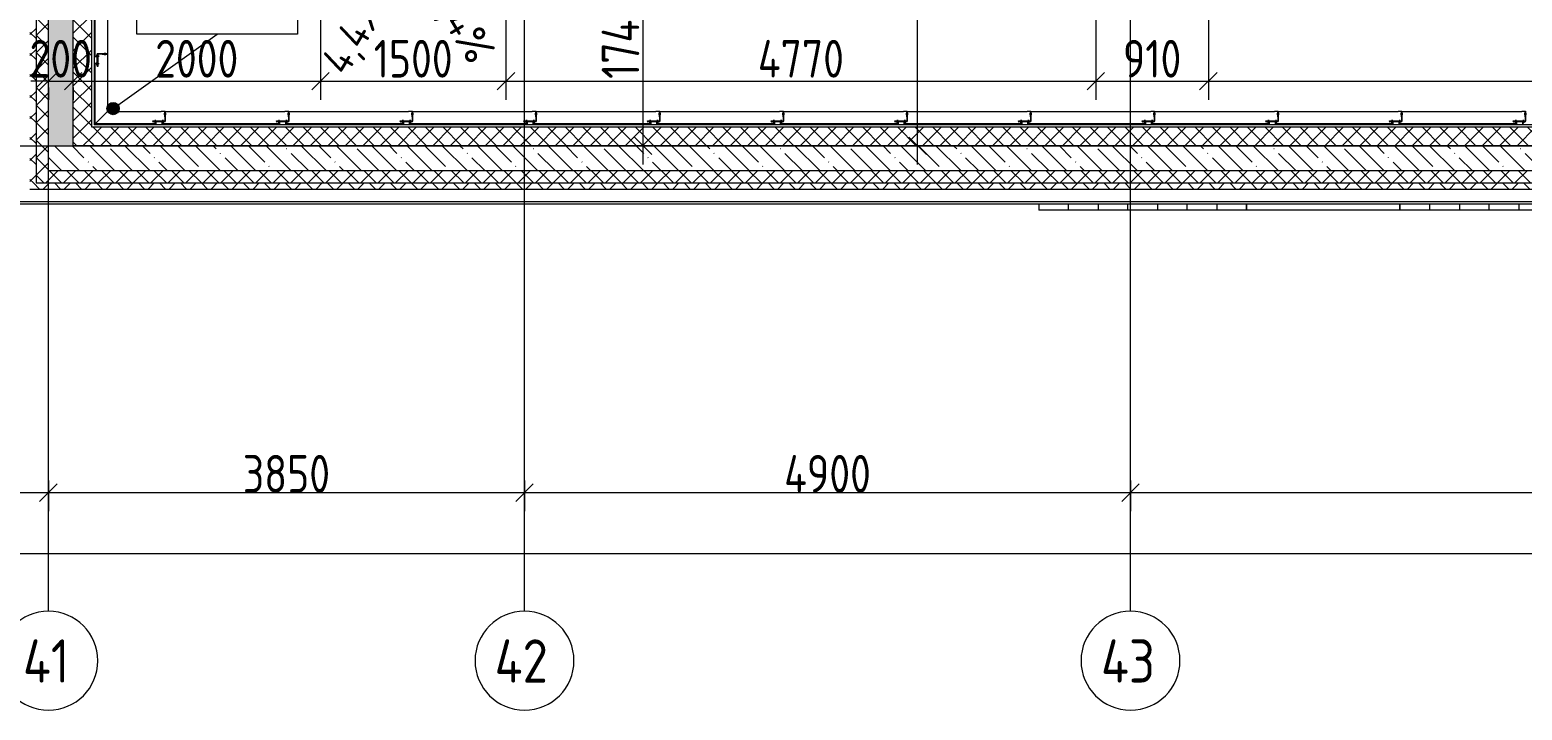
# Model space of a CAD drawing. Header units: millimetres. Extents: x -68946 to 690821, y -552984 to 293768.
# Drawn here: x 160017 to 172084, y -548519 to -543017 of the extents above; entities that cross this region are included whole.
import ezdxf

# ---------------------------------------------------------------- set-up
doc = ezdxf.new("R2010")
doc.units = ezdxf.units.MM
doc.linetypes.add('ADSK_Линия сетки', pattern=[2500, 2000, -250, 0, -250])
doc.layers.get('Defpoints').update_dxf_attribs({"color": 250})
for name, color, linetype, lineweight in [('Аннотация', 250, 'Continuous', 20), ('Ограждение', 7, 'Continuous', 5), ('Оси', 250, 'Continuous', 9), ('Отметки', 7, 'Continuous', 9), ('Размеры', 7, 'Continuous', 9), ('Стены', 7, 'Continuous', 9), ('Стены внутренние', 7, 'Continuous', 9), ('Стены наружные', 7, 'Continuous', 9), ('Стены отделка', 7, 'Continuous', 13), ('Стены перегородки', 7, 'Continuous', 13), ('Стены штриховка', 250, 'Continuous', 9)]:
    doc.layers.add(name, color=color, linetype=linetype, lineweight=lineweight)
doc.styles.add('GOST Common', font='', dxfattribs={"width": 0.9, "height": 350})
doc.styles.add('GOST Common_1', font='', dxfattribs={"width": 0.9, "height": 250})
doc.styles.add('GOST Common_2', font='', dxfattribs={"width": 0.8, "height": 350})
doc.styles.add('ISOCPEUR_1', font='isocpeur.ttf', dxfattribs={"width": 0.9, "height": 250})
doc.styles.add('А3', font='ГОСТ тип А.ttf')
doc.styles.get('GOST Common').set_extended_font_data('GOST Common')
doc.styles.get('GOST Common_1').set_extended_font_data('GOST Common')
doc.styles.get('GOST Common_2').set_extended_font_data('GOST Common')
doc.dimstyles.new('ADSK_Основной_2_5_мм_Округление_до_10_мм_1', dxfattribs={"dimscale": 304.8, "dimtxt": 0.824897, "dimasz": 0.463911, "dimexe": 0.492126, "dimexo": 0.001615, "dimgap": 6.56168e-05, "dimtad": 1, "dimdec": 0, "dimlfac": 304.8, "dimrnd": 10, "dimdsep": 46, "dimtxsty": 'GOST Common_1', "dimblk1": 'OBLIQUE', "dimblk2": 'OBLIQUE', "dimsah": 1, "dimcen": 0.09, "dimdle": 0.492126, "dimazin": 0, "dimtfac": 1, "dimtdec": 4, "dimtix": 1, "dimtmove": 0, "dimatfit": 3, "dimfxl": 1, "dimtvp": 1, "dimtolj": 1, "dimtzin": 0, "dimlwd": 9, "dimlwe": 9, "dimarcsym": 2})
doc.dimstyles.new('ADSK_Основной_2_мм_1', dxfattribs={"dimscale": 304.8, "dimtxt": 201.142999, "dimasz": 0.463911, "dimexe": 0.492126, "dimexo": 0.492126, "dimgap": 0.098425, "dimtad": 1, "dimdec": 0, "dimdsep": 46, "dimtxsty": 'GOST Common_2', "dimblk1": 'OBLIQUE', "dimblk2": 'OBLIQUE', "dimsah": 1, "dimcen": 0.09, "dimdle": 0.492126, "dimazin": 0, "dimtfac": 1, "dimtdec": 4, "dimtix": 1, "dimtmove": 0, "dimatfit": 3, "dimfxl": 1, "dimtvp": 1, "dimtolj": 1, "dimtzin": 0, "dimlwd": 9, "dimlwe": 9, "dimarcsym": 2})
pattern_1 = [(135, (23667.23, -543980.64), (-142.5612, -142.5612), []), (135, (23809.8, -543980.64), (-142.5612, -142.5612), [252.016, -50.403, 3.353, -47.05])]
pattern_2 = [(45, (23667.23, -543980.64), (-70.71068, 70.71068), []), (135, (23667.23, -543980.64), (-70.71068, -70.71068), [])]
pattern_3 = [(135, (23667.23, -543980.64), (-84.85281, -84.85281), []), (225, (23667.23, -543980.64), (84.85281, -84.85281), [])]

# ---------------------------------------------------------------- blocks, each defined once
blk = doc.blocks.new('Плитка 106 - Плитка 3-33824568-АР3_Кладочный план кровли _17_930 С2-3')
at = {"layer": 'Стены'}
for p, q in [((147429, -445), (147429, -495)), ((147669, -495), (147669, -445)), ((147909, -445), (147909, -495)), ((148149, -495), (148149, -445)), ((148389, -445), (148389, -495)), ((148629, -495), (148629, -445)), ((148869, -445), (148869, -495)), ((149109, -495), (149109, -445)), ((147669, -495), (147429, -495)), ((147909, -495), (147669, -495)), ((148149, -495), (147909, -495)), ((148389, -495), (148149, -495)), ((148629, -495), (148389, -495)), ((148869, -495), (148629, -495)), ((149109, -495), (148869, -495))]:
    blk.add_line(p, q, dxfattribs=at)
blk = doc.blocks.new('Плитка 107 - Плитка 3-33824873-АР3_Кладочный план кровли _17_930 С2-3')
at = {"layer": 'Стены'}
for p, q in [((146189, -445), (146189, -495)), ((147429, -495), (147429, -445)), ((147429, -495), (146189, -495))]:
    blk.add_line(p, q, dxfattribs=at)
blk = doc.blocks.new('Плитка 108 - Плитка 3-33824966-АР3_Кладочный план кровли _17_930 С2-3')
at = {"layer": 'Стены'}
for p, q in [((144509, -445), (144509, -495)), ((144749, -495), (144749, -445)), ((144989, -445), (144989, -495)), ((145229, -495), (145229, -445)), ((145469, -445), (145469, -495)), ((145709, -495), (145709, -445)), ((145949, -445), (145949, -495)), ((146189, -495), (146189, -445)), ((144749, -495), (144509, -495)), ((144989, -495), (144749, -495)), ((145229, -495), (144989, -495)), ((145469, -495), (145229, -495)), ((145709, -495), (145469, -495)), ((145949, -495), (145709, -495)), ((146189, -495), (145949, -495))]:
    blk.add_line(p, q, dxfattribs=at)
blk = doc.blocks.new('Ограждение - Н_800-V10-АР3_Кладочный план кровли _17_930 С2-3')
at = {"layer": 'Ограждение'}
for p, q in [((-78, 32), (-80, 32)), ((-80, 32), (-80, 2)), ((-80, 2), (-35, 2)), ((-80, 2), (-80, 0)), ((-78, 4), (-78, 32)), ((-35, 4), (-78, 4)), ((-64, 9), (-57, 9)), ((-64, 9), (-64, 4)), ((-57, 9), (-50, 9)), ((-57, 9), (-57, 4)), ((-50, 9), (-50, 4)), ((-35, 2), (-35, 4)), ((-2, 2), (-35, 2)), ((-2, 85), (-5, 85)), ((-2, 85), (-5, 85)), ((-5, 75), (-5, 85)), ((-5, 85), (-5, 75)), ((-5, 75), (-5, 85)), ((-5, 85), (-5, 75)), ((-5, 75), (-2, 75)), ((-5, 75), (-2, 75)), ((-2, 24), (-5, 24)), ((-2, 24), (-5, 24)), ((-5, 14), (-5, 24)), ((-5, 24), (-5, 14)), ((-5, 14), (-5, 24)), ((-5, 24), (-5, 14)), ((-5, 14), (-2, 14)), ((-5, 14), (-2, 14)), ((0, 100), (-2, 100)), ((-2, 100), (-2, 2)), ((0, 0), (0, 100)), ((15, 83), (0, 83)), ((0, 77), (15, 77)), ((15, 22), (0, 22)), ((0, 16), (15, 16)), ((15, 83), (5, 83)), ((5, 77), (15, 77)), ((15, 22), (5, 22)), ((5, 16), (15, 16)), ((15, 83), (15, 83)), ((15, 83), (15, 77)), ((15, 83), (15, 83)), ((15, 83), (15, 83)), ((15, 77), (15, 77)), ((15, 77), (15, 77)), ((15, 77), (15, 77)), ((15, 22), (15, 22)), ((15, 22), (15, 16)), ((15, 22), (15, 22)), ((15, 22), (15, 22)), ((15, 16), (15, 16)), ((15, 16), (15, 16)), ((15, 16), (15, 16)), ((-80, 0), (0, 0)), ((-64, 0), (-64, -5)), ((-57, -5), (-64, -5)), ((-57, 0), (-57, -5)), ((-50, -5), (-57, -5)), ((-50, 0), (-50, -5))]:
    blk.add_line(p, q, dxfattribs=at)
blk = doc.blocks.new('Ограждение - Ограждение-36044690-АР3_Кладочный план кровли _17_930 С2-3')
at = {"extrusion": (0, 0, -1), "zscale": -1, "rotation": 270.0000000000002}
for p in [(-137445, 225), (-138445, 225), (-139445, 225), (-140445, 225), (-141445, 225), (-142445, 225), (-143445, 225), (-144445, 225), (-145445, 225), (-146445, 225), (-147445, 225), (-148445, 225)]:
    blk.add_blockref('Ограждение - Н_800-V10-АР3_Кладочный план кровли _17_930 С2-3', p, dxfattribs=at)
blk = doc.blocks.new('TN_Удлинитель для кровельного ограждения - Удлинитель для кровельного ограждения ТехноНИКОЛЬ 200 мм-V12-АР3_Кладочный план кровли _17_930 С2-3')
at = {"layer": 'Ограждение'}
for p, q in [((137345, 225), (137345, 220)), ((137355, 220), (137345, 220)), ((137345, 220), (137346, 220)), ((137363, 220), (137355, 220)), ((137424, 220), (137368, 220)), ((137370, 220), (137370, 195)), ((137421, 195), (137421, 220)), ((137435, 220), (137429, 220)), ((137445, 220), (137435, 220)), ((137444, 220), (137445, 220)), ((137445, 220), (137445, 225))]:
    blk.add_line(p, q, dxfattribs=at)
blk = doc.blocks.new('TN_Удлинитель для кровельного ограждения - Удлинитель для кровельного ограждения ТехноНИКОЛЬ 200 мм-V14-АР3_Кладочный план кровли _17_930 С2-3')
at = {"layer": 'Ограждение'}
for p, q in [((136895, 745), (136870, 745)), ((136900, 770), (136895, 770)), ((136895, 760), (136895, 770)), ((136895, 770), (136895, 769)), ((136895, 754), (136895, 760)), ((136895, 693), (136895, 748)), ((136870, 694), (136895, 694)), ((136895, 680), (136895, 687)), ((136895, 670), (136895, 680)), ((136895, 671), (136895, 670)), ((136895, 670), (136900, 670))]:
    blk.add_line(p, q, dxfattribs=at)
blk = doc.blocks.new('Ограждение - Ограждение-40931021-АР3_Кладочный план кровли _17_930 С2-3')
at = {"rotation": 180}
for p in [(136900, 8770), (136900, 7770), (136900, 6770), (136900, 5770), (136900, 4770), (136900, 3770), (136900, 2770), (136900, 1770), (136900, 770)]:
    blk.add_blockref('Ограждение - Н_800-V10-АР3_Кладочный план кровли _17_930 С2-3', p, dxfattribs=at)
blk = doc.blocks.new('Ось сетки - Круг_Ø8 мм-39983606-АР3_Кладочный план кровли _17_930 С2-3')
at = {"layer": 'Оси'}
for start, end in [(360, 180), (180, 360)]:
    blk.add_arc((0, 0), 4, start, end, dxfattribs=at)
blk = doc.blocks.new('_Oblique')
at = {"color": 0, "linetype": 'ByBlock', "lineweight": -2}
blk.add_line((-0.5, -0.5), (0.5, 0.5), dxfattribs=at)
blk = doc.blocks.new('*D6137')
at = {"layer": 'Defpoints', "color": 0, "lineweight": 30, "transparency": 16777216}
for p in [(158167, -546660), (160167, -546660), (160167, -546760)]:
    blk.add_point(p, dxfattribs=at)
at = {"layer": 'Размеры', "color": 0, "lineweight": 9, "transparency": 16777216}
for p, q in [((158167, -546661), (158167, -546910)), ((160167, -546661), (160167, -546910)), ((158017, -546760), (160317, -546760))]:
    blk.add_line(p, q, dxfattribs=at)
at = {"layer": 'Размеры', "color": 0, "lineweight": 9, "transparency": 16777216, "xscale": 141.4, "yscale": 141.4, "zscale": 141.4, "rotation": 180}
blk.add_blockref('_Oblique', (158167, -546760), dxfattribs=at)
at = {"layer": 'Размеры', "color": 0, "lineweight": 9, "transparency": 16777216, "xscale": 141.4, "yscale": 141.4, "zscale": 141.4}
blk.add_blockref('_Oblique', (160167, -546760), dxfattribs=at)
at = {"layer": 'Размеры', "color": 0, "transparency": 16777216, "insert": (159167, -546608), "char_height": 304.8, "width": 756.84, "attachment_point": 5, "style": 'А3'}
blk.add_mtext('\\A1;2000', dxfattribs=at)
blk = doc.blocks.new('*D6138')
at = {"layer": 'Defpoints', "color": 0, "lineweight": 30, "transparency": 16777216}
for p in [(160167, -546660), (164017, -546660), (164017, -546760)]:
    blk.add_point(p, dxfattribs=at)
at = {"layer": 'Размеры', "color": 0, "lineweight": 9, "transparency": 16777216}
for p, q in [((160167, -546661), (160167, -546910)), ((164017, -546661), (164017, -546910)), ((160017, -546760), (164167, -546760))]:
    blk.add_line(p, q, dxfattribs=at)
at = {"layer": 'Размеры', "color": 0, "lineweight": 9, "transparency": 16777216, "xscale": 141.4, "yscale": 141.4, "zscale": 141.4, "rotation": 180}
blk.add_blockref('_Oblique', (160167, -546760), dxfattribs=at)
at = {"layer": 'Размеры', "color": 0, "lineweight": 9, "transparency": 16777216, "xscale": 141.4, "yscale": 141.4, "zscale": 141.4}
blk.add_blockref('_Oblique', (164017, -546760), dxfattribs=at)
at = {"layer": 'Размеры', "color": 0, "transparency": 16777216, "insert": (162092, -546608), "char_height": 304.8, "width": 756.84, "attachment_point": 5, "style": 'А3'}
blk.add_mtext('\\A1;3850', dxfattribs=at)
blk = doc.blocks.new('*D6139')
at = {"layer": 'Defpoints', "color": 0, "lineweight": 30, "transparency": 16777216}
for p in [(164017, -546660), (168917, -546660), (168917, -546760)]:
    blk.add_point(p, dxfattribs=at)
at = {"layer": 'Размеры', "color": 0, "lineweight": 9, "transparency": 16777216}
for p, q in [((164017, -546661), (164017, -546910)), ((168917, -546661), (168917, -546910)), ((163867, -546760), (169067, -546760))]:
    blk.add_line(p, q, dxfattribs=at)
at = {"layer": 'Размеры', "color": 0, "lineweight": 9, "transparency": 16777216, "xscale": 141.4, "yscale": 141.4, "zscale": 141.4, "rotation": 180}
blk.add_blockref('_Oblique', (164017, -546760), dxfattribs=at)
at = {"layer": 'Размеры', "color": 0, "lineweight": 9, "transparency": 16777216, "xscale": 141.4, "yscale": 141.4, "zscale": 141.4}
blk.add_blockref('_Oblique', (168917, -546760), dxfattribs=at)
at = {"layer": 'Размеры', "color": 0, "transparency": 16777216, "insert": (166467, -546608), "char_height": 304.8, "width": 782.41, "attachment_point": 5, "style": 'А3'}
blk.add_mtext('\\A1;4900', dxfattribs=at)
blk = doc.blocks.new('*D6140')
at = {"layer": 'Defpoints', "color": 0, "lineweight": 30, "transparency": 16777216}
for p in [(168917, -546660), (176417, -546660), (176417, -546760)]:
    blk.add_point(p, dxfattribs=at)
at = {"layer": 'Размеры', "color": 0, "lineweight": 9, "transparency": 16777216}
for p, q in [((168917, -546661), (168917, -546910)), ((176417, -546661), (176417, -546910)), ((168767, -546760), (176567, -546760))]:
    blk.add_line(p, q, dxfattribs=at)
at = {"layer": 'Размеры', "color": 0, "lineweight": 9, "transparency": 16777216, "xscale": 141.4, "yscale": 141.4, "zscale": 141.4, "rotation": 180}
blk.add_blockref('_Oblique', (168917, -546760), dxfattribs=at)
at = {"layer": 'Размеры', "color": 0, "lineweight": 9, "transparency": 16777216, "xscale": 141.4, "yscale": 141.4, "zscale": 141.4}
blk.add_blockref('_Oblique', (176417, -546760), dxfattribs=at)
at = {"layer": 'Размеры', "color": 0, "transparency": 16777216, "insert": (172667, -546608), "char_height": 304.8, "width": 756.84, "attachment_point": 5, "style": 'А3'}
blk.add_mtext('\\A1;7500', dxfattribs=at)
blk = doc.blocks.new('*D6141')
at = {"layer": 'Defpoints', "color": 0, "lineweight": 30, "transparency": 16777216}
for p in [(92817, -547152), (176417, -547152), (176417, -547252)]:
    blk.add_point(p, dxfattribs=at)
at = {"layer": 'Размеры', "color": 0, "lineweight": 9, "transparency": 16777216}
for p, q in [((92817, -547152), (92817, -547402)), ((176417, -547152), (176417, -547402)), ((92667, -547252), (176567, -547252))]:
    blk.add_line(p, q, dxfattribs=at)
at = {"layer": 'Размеры', "color": 0, "lineweight": 9, "transparency": 16777216, "xscale": 141.4, "yscale": 141.4, "zscale": 141.4, "rotation": 180}
blk.add_blockref('_Oblique', (92817, -547252), dxfattribs=at)
at = {"layer": 'Размеры', "color": 0, "lineweight": 9, "transparency": 16777216, "xscale": 141.4, "yscale": 141.4, "zscale": 141.4}
blk.add_blockref('_Oblique', (176417, -547252), dxfattribs=at)
at = {"layer": 'Размеры', "color": 0, "transparency": 16777216, "insert": (134617, -547099), "char_height": 304.8, "width": 946.05, "attachment_point": 5, "style": 'А3'}
blk.add_mtext('\\A1;83600', dxfattribs=at)
blk = doc.blocks.new('Высотные отметки - Рамка-32693647-АР3_Кладочный план кровли _17_930 С2-3')
at = {"layer": 'Аннотация'}
for p, q in [((-6.5, 0), (-6.5, 5)), ((-6.5, 5), (6.5, 5)), ((6.5, 5), (6.5, 0)), ((6.5, 0), (-6.5, 0))]:
    blk.add_line(p, q, dxfattribs=at)
blk = doc.blocks.new('*D6284')
at = {"layer": 'Defpoints', "color": 0, "lineweight": 30, "transparency": 16777216}
for p in [(160167, -543333), (160367, -543333), (160367, -543433)]:
    blk.add_point(p, dxfattribs=at)
at = {"layer": 'Размеры', "color": 0, "lineweight": 9, "transparency": 16777216}
for p, q in [((160167, -543433), (160026, -543433)), ((160167, -543433), (160367, -543433)), ((160167, -543483), (160167, -543583)), ((160367, -543433), (160509, -543433)), ((160367, -543483), (160367, -543583))]:
    blk.add_line(p, q, dxfattribs=at)
at = {"layer": 'Размеры', "color": 0, "lineweight": 9, "transparency": 16777216, "xscale": 141.4, "yscale": 141.4, "zscale": 141.4}
blk.add_blockref('_Oblique', (160167, -543433), dxfattribs=at)
at = {"layer": 'Размеры', "color": 0, "lineweight": 9, "transparency": 16777216, "xscale": 141.4, "yscale": 141.4, "zscale": 141.4, "rotation": 180}
blk.add_blockref('_Oblique', (160367, -543433), dxfattribs=at)
at = {"layer": 'Размеры', "color": 0, "transparency": 16777216, "insert": (160267, -543251), "char_height": 304.8, "width": 454.11, "attachment_point": 5, "style": 'А3'}
blk.add_mtext('\\A1;200', dxfattribs=at)
blk = doc.blocks.new('*D6285')
at = {"layer": 'Defpoints', "color": 0, "lineweight": 30, "transparency": 16777216}
for p in [(162367, -542172), (160367, -543333), (162367, -543433)]:
    blk.add_point(p, dxfattribs=at)
at = {"layer": 'Размеры', "color": 0, "lineweight": 9, "transparency": 16777216}
for p, q in [((162367, -542322), (162367, -543583)), ((160217, -543433), (162517, -543433)), ((160367, -543483), (160367, -543583))]:
    blk.add_line(p, q, dxfattribs=at)
at = {"layer": 'Размеры', "color": 0, "lineweight": 9, "transparency": 16777216, "xscale": 141.4, "yscale": 141.4, "zscale": 141.4, "rotation": 180}
blk.add_blockref('_Oblique', (160367, -543433), dxfattribs=at)
at = {"layer": 'Размеры', "color": 0, "lineweight": 9, "transparency": 16777216, "xscale": 141.4, "yscale": 141.4, "zscale": 141.4}
blk.add_blockref('_Oblique', (162367, -543433), dxfattribs=at)
at = {"layer": 'Размеры', "color": 0, "transparency": 16777216, "insert": (161367, -543251), "char_height": 304.8, "width": 605.47, "attachment_point": 5, "style": 'А3'}
blk.add_mtext('\\A1;2000', dxfattribs=at)
blk = doc.blocks.new('*D6286')
at = {"layer": 'Defpoints', "color": 0, "lineweight": 30, "transparency": 16777216}
for p in [(162367, -542172), (163867, -542172), (163867, -543433)]:
    blk.add_point(p, dxfattribs=at)
at = {"layer": 'Размеры', "color": 0, "lineweight": 9, "transparency": 16777216}
for p, q in [((162367, -542322), (162367, -543583)), ((163867, -542322), (163867, -543583)), ((162217, -543433), (164017, -543433))]:
    blk.add_line(p, q, dxfattribs=at)
at = {"layer": 'Размеры', "color": 0, "lineweight": 9, "transparency": 16777216, "xscale": 141.4, "yscale": 141.4, "zscale": 141.4, "rotation": 180}
blk.add_blockref('_Oblique', (162367, -543433), dxfattribs=at)
at = {"layer": 'Размеры', "color": 0, "lineweight": 9, "transparency": 16777216, "xscale": 141.4, "yscale": 141.4, "zscale": 141.4}
blk.add_blockref('_Oblique', (163867, -543433), dxfattribs=at)
at = {"layer": 'Размеры', "color": 0, "transparency": 16777216, "insert": (163117, -543251), "char_height": 304.8, "width": 560.47, "attachment_point": 5, "style": 'А3'}
blk.add_mtext('\\A1;1500', dxfattribs=at)
blk = doc.blocks.new('*D6287')
at = {"layer": 'Defpoints', "color": 0, "lineweight": 30, "transparency": 16777216}
for p in [(168637, -539840), (163867, -542172), (168637, -543433)]:
    blk.add_point(p, dxfattribs=at)
at = {"layer": 'Размеры', "color": 0, "lineweight": 9, "transparency": 16777216}
for p, q in [((168637, -539990), (168637, -543583)), ((163867, -542322), (163867, -543583)), ((163717, -543433), (168787, -543433))]:
    blk.add_line(p, q, dxfattribs=at)
at = {"layer": 'Размеры', "color": 0, "lineweight": 9, "transparency": 16777216, "xscale": 141.4, "yscale": 141.4, "zscale": 141.4, "rotation": 180}
blk.add_blockref('_Oblique', (163867, -543433), dxfattribs=at)
at = {"layer": 'Размеры', "color": 0, "lineweight": 9, "transparency": 16777216, "xscale": 141.4, "yscale": 141.4, "zscale": 141.4}
blk.add_blockref('_Oblique', (168637, -543433), dxfattribs=at)
at = {"layer": 'Размеры', "color": 0, "transparency": 16777216, "insert": (166252, -543251), "char_height": 304.8, "width": 605.47, "attachment_point": 5, "style": 'А3'}
blk.add_mtext('\\A1;4770', dxfattribs=at)
blk = doc.blocks.new('*D6288')
at = {"layer": 'Defpoints', "color": 0, "lineweight": 30, "transparency": 16777216}
for p in [(168637, -539840), (169547, -539840), (169547, -543433)]:
    blk.add_point(p, dxfattribs=at)
at = {"layer": 'Размеры', "color": 0, "lineweight": 9, "transparency": 16777216}
for p, q in [((168637, -539990), (168637, -543583)), ((169547, -539990), (169547, -543583)), ((168487, -543433), (169697, -543433))]:
    blk.add_line(p, q, dxfattribs=at)
at = {"layer": 'Размеры', "color": 0, "lineweight": 9, "transparency": 16777216, "xscale": 141.4, "yscale": 141.4, "zscale": 141.4, "rotation": 180}
blk.add_blockref('_Oblique', (168637, -543433), dxfattribs=at)
at = {"layer": 'Размеры', "color": 0, "lineweight": 9, "transparency": 16777216, "xscale": 141.4, "yscale": 141.4, "zscale": 141.4}
blk.add_blockref('_Oblique', (169547, -543433), dxfattribs=at)
at = {"layer": 'Размеры', "color": 0, "transparency": 16777216, "insert": (169092, -543251), "char_height": 304.8, "width": 454.11, "attachment_point": 5, "style": 'А3'}
blk.add_mtext('\\A1;910', dxfattribs=at)
blk = doc.blocks.new('*D6289')
at = {"layer": 'Defpoints', "color": 0, "lineweight": 30, "transparency": 16777216}
for p in [(169547, -539840), (176417, -543333), (176417, -543433)]:
    blk.add_point(p, dxfattribs=at)
at = {"layer": 'Размеры', "color": 0, "lineweight": 9, "transparency": 16777216}
for p, q in [((169547, -539990), (169547, -543583)), ((169397, -543433), (176567, -543433)), ((176417, -543483), (176417, -543583))]:
    blk.add_line(p, q, dxfattribs=at)
at = {"layer": 'Размеры', "color": 0, "lineweight": 9, "transparency": 16777216, "xscale": 141.4, "yscale": 141.4, "zscale": 141.4, "rotation": 180}
blk.add_blockref('_Oblique', (169547, -543433), dxfattribs=at)
at = {"layer": 'Размеры', "color": 0, "lineweight": 9, "transparency": 16777216, "xscale": 141.4, "yscale": 141.4, "zscale": 141.4}
blk.add_blockref('_Oblique', (176417, -543433), dxfattribs=at)
at = {"layer": 'Размеры', "color": 0, "transparency": 16777216, "insert": (172982, -543251), "char_height": 304.8, "width": 560.47, "attachment_point": 5, "style": 'А3'}
blk.add_mtext('\\A1;6870', dxfattribs=at)
blk = doc.blocks.new('*D6296')
at = {"layer": 'Defpoints', "color": 0, "lineweight": 30, "transparency": 16777216}
for p in [(163831, -542208), (164976, -542208), (164876, -543956)]:
    blk.add_point(p, dxfattribs=at)
at = {"layer": 'Размеры', "color": 0, "lineweight": 9, "transparency": 16777216}
for p, q in [((164976, -544106), (164976, -542058)), ((163981, -542208), (165126, -542208)), ((165026, -543956), (165126, -543956))]:
    blk.add_line(p, q, dxfattribs=at)
at = {"layer": 'Размеры', "color": 0, "lineweight": 9, "transparency": 16777216, "xscale": 141.4, "yscale": 141.4, "zscale": 141.4}
for p, rotation in [((164976, -542208), 90), ((164976, -543956), 270)]:
    blk.add_blockref('_Oblique', p, dxfattribs=dict(at, rotation=rotation))
at = {"layer": 'Размеры', "color": 0, "transparency": 16777216, "insert": (164793, -543082), "char_height": 304.8, "width": 580.93, "attachment_point": 5, "rotation": 90, "style": 'А3'}
blk.add_mtext('\\A1;1748', dxfattribs=at)
blk = doc.blocks.new('*D6322')
at = {"layer": 'Defpoints', "color": 0, "lineweight": 30, "transparency": 16777216}
for p in [(167196, -539840), (168637, -539840), (167096, -543956)]:
    blk.add_point(p, dxfattribs=at)
at = {"layer": 'Размеры', "color": 0, "lineweight": 9, "transparency": 16777216}
for p, q in [((167196, -544106), (167196, -539690)), ((168487, -539840), (167046, -539840)), ((167246, -543956), (167346, -543956))]:
    blk.add_line(p, q, dxfattribs=at)
at = {"layer": 'Размеры', "color": 0, "lineweight": 9, "transparency": 16777216, "xscale": 141.4, "yscale": 141.4, "zscale": 141.4}
for p, rotation in [((167196, -539840), 90), ((167196, -543956), 270)]:
    blk.add_blockref('_Oblique', p, dxfattribs=dict(at, rotation=rotation))
at = {"layer": 'Размеры', "color": 0, "transparency": 16777216, "insert": (167014, -541898), "char_height": 304.8, "width": 580.93, "attachment_point": 5, "rotation": 90, "style": 'А3'}
blk.add_mtext('\\A1;4115', dxfattribs=at)

msp = doc.modelspace()

# ---------------------------------------------------------------- hatches: boundary and pattern name
at = {"layer": 'Отметки'}
h = msp.add_hatch(color=256, dxfattribs=at)
edge = h.paths.add_edge_path()
edge.add_arc((160690.5225, -543654.0051), 50, 0, 360)
at = {"layer": 'Стены внутренние', "lineweight": 5}
h = msp.add_hatch(dxfattribs=at)
h.set_pattern_fill('FP_13', color=256, style=0, pattern_type=2)
h.set_pattern_definition(pattern_1)
h.paths.add_polyline_path([(160367.2308, -543955.6404), (160367.2308, -520429.6404), (160167.2308, -520429.6404), (160167.2308, -543955.6404)])
h.paths.add_polyline_path([(160171.2901, -520366.6404), (160223.2901, -520366.6404), (160223.2901, -519804.6404), (160171.2901, -519804.6404), (160171.2901, -520110.9666)])
h.paths.add_polyline_path([(160241.2901, -520366.6404), (160293.2901, -520366.6404), (160293.2901, -519804.6404), (160241.2901, -519804.6404), (160241.2901, -520110.9666)])
h.paths.add_polyline_path([(160311.2901, -520366.6404), (160363.2901, -520366.6404), (160363.2901, -519804.6404), (160311.2901, -519804.6404), (160311.2901, -520249.0755)])
h.paths.add_polyline_path([(160260.3331, -519741.6404), (160367.2308, -519741.6404), (160367.2308, -485005.6404), (160167.2308, -485005.6404), (160167.2308, -519741.6404), (160256.8609, -519741.6404)])
h = msp.add_hatch(dxfattribs=at)
h.set_pattern_fill('FP_13', color=256, style=0, pattern_type=2)
h.set_pattern_definition(pattern_1)
h.paths.add_polyline_path([(160167.2308, -544155.6404), (176617.2298, -544155.6404), (176617.2298, -543955.6404), (160167.2308, -543955.6404), (160167.2308, -544141.9199)])
at = {"layer": 'Стены наружные', "lineweight": 5}
h = msp.add_hatch(dxfattribs=at)
h.set_pattern_fill('FP_34', color=256, style=0, pattern_type=2)
h.set_pattern_definition(pattern_3)
h.paths.add_polyline_path([(160067.2079, -544255.6404), (160067.2079, -520429.6404), (160017.2079, -520429.6404), (160017.2079, -544255.6404)])
h.paths.add_polyline_path([(160067.2079, -520366.6404), (160067.2079, -519804.6404), (160031.2901, -519804.6404), (160031.2901, -520366.6404)])
h.paths.add_polyline_path([(160067.2079, -519741.6404), (160067.2079, -484855.6404), (160017.2079, -484855.6404), (160017.7308, -489976.6404), (160031.2308, -489976.6404), (160030.9242, -490644.6404), (160017.2079, -490644.6404), (160017.2079, -519741.6404), (160025.0858, -519741.6404)])
h = msp.add_hatch(dxfattribs=at)
h.set_pattern_fill('FP_33', color=256, style=0, pattern_type=2)
h.set_pattern_definition(pattern_2)
h.paths.add_polyline_path([(160067.2079, -544155.6404), (160167.2079, -544155.6404), (160167.2079, -520429.6404), (160067.2079, -520429.6404), (160067.2079, -544141.9199)])
h.paths.add_polyline_path([(160067.2079, -520366.6404), (160083.2901, -520366.6404), (160083.1153, -519804.6404), (160067.2079, -519804.6404), (160067.2079, -519834.7487)])
h.paths.add_polyline_path([(160101.2901, -520366.6404), (160153.2901, -520366.6404), (160153.2901, -519804.6404), (160101.2901, -519804.6404), (160101.2901, -520110.9666)])
h.paths.add_polyline_path([(160067.2079, -519741.6404), (160167.2079, -519741.6404), (160167.2079, -484905.6404), (160067.2079, -484905.6404), (160067.2079, -519282.313)])
h.paths.add_polyline_path([(160083.5375, -490644.6404), (160083.2308, -490644.6404), (160083.5375, -489976.6404), (160101.2308, -489976.6404), (160100.9242, -490644.6404), (160084.4366, -490644.6404)])
h = msp.add_hatch(dxfattribs=at)
h.set_pattern_fill('FP_33', color=256, style=0, pattern_type=2)
h.set_pattern_definition(pattern_2)
h.paths.add_polyline_path([(160367.2308, -543955.6404), (160517.2308, -543955.6404), (160517.2308, -535010.641), (160393.2308, -535010.641), (160393.2308, -535188.641), (160367.2308, -535188.641), (160367.2308, -543589.4842)])
h = msp.add_hatch(dxfattribs=at)
h.set_pattern_fill('FP_33', color=256, style=0, pattern_type=2)
h.set_pattern_definition(pattern_2)
h.paths.add_polyline_path([(176387.1539, -543955.6404), (176417.2298, -543955.6404), (176417.2298, -543805.6404), (160517.2308, -543805.6404), (160517.2308, -543955.6404), (176032.7182, -543955.6404)])
h = msp.add_hatch(dxfattribs=at)
h.set_pattern_fill('FP_33', color=256, style=0, pattern_type=2)
h.set_pattern_definition(pattern_2)
h.paths.add_polyline_path([(162209.729, -544255.6404), (164017.2073, -544255.6404), (164017.2073, -544155.6404), (160067.2079, -544155.6404), (160067.2079, -544255.6404)])
h = msp.add_hatch(dxfattribs=at)
h.set_pattern_fill('FP_33', color=256, style=0, pattern_type=2)
h.set_pattern_definition(pattern_2)
h.paths.add_polyline_path([(168589.5702, -544255.6404), (168827.2298, -544255.6404), (168827.2298, -544155.6404), (164017.2073, -544155.6404), (164017.2073, -544255.6404), (167880.699, -544255.6404)])
h = msp.add_hatch(dxfattribs=at)
h.set_pattern_fill('FP_33', color=256, style=0, pattern_type=2)
h.set_pattern_definition(pattern_2)
h.paths.add_polyline_path([(176717.2298, -544255.6404), (176717.2298, -544155.6404), (168827.2298, -544155.6404), (168827.2298, -544255.6404), (176387.1539, -544255.6404)])
h = msp.add_hatch(dxfattribs=at)
h.set_pattern_fill('FP_34', color=256, style=0, pattern_type=2)
h.set_pattern_definition(pattern_3)
h.paths.add_polyline_path([(162209.729, -544305.6404), (164017.2073, -544305.6404), (164017.2073, -544255.6404), (160017.2079, -544255.6404), (160017.2079, -544305.6404)])
h = msp.add_hatch(dxfattribs=at)
h.set_pattern_fill('FP_34', color=256, style=0, pattern_type=2)
h.set_pattern_definition(pattern_3)
h.paths.add_polyline_path([(168827.2298, -544305.6404), (168827.2298, -544255.6404), (164017.2073, -544255.6404), (164017.2073, -544305.6404), (168589.5702, -544305.6404)])
h = msp.add_hatch(dxfattribs=at)
h.set_pattern_fill('FP_34', color=256, style=0, pattern_type=2)
h.set_pattern_definition(pattern_3)
h.paths.add_polyline_path([(170007.3127, -544305.6404), (176767.2298, -544305.6404), (176767.2298, -544255.6404), (168827.2298, -544255.6404), (168827.2298, -544305.6404), (169652.8771, -544305.6404)])

# ---------------------------------------------------------------- linework, layer by layer
at = {"layer": 'Ограждение'}
for p, q in [((160645.2308, -542242.7084), (160645.2308, -543210.7597)), ((160545.2308, -543235.2862), (160545.2308, -542286.2084)), ((160645.2308, -543242.7084), (160645.2308, -543677.6404)), ((160545.2308, -543777.6404), (160545.2308, -543286.2084)), ((160645.2308, -543677.6404), (160545.2308, -543777.6404)), ((160645.2308, -543677.6404), (161080.2298, -543677.6404)), ((161112.1785, -543677.6404), (162080.2298, -543677.6404)), ((162112.1785, -543677.6404), (163080.2298, -543677.6404)), ((163112.1785, -543677.6404), (164080.2298, -543677.6404)), ((164112.1785, -543677.6404), (165080.2298, -543677.6404)), ((165112.1785, -543677.6404), (166080.2298, -543677.6404)), ((166112.1785, -543677.6404), (167080.2298, -543677.6404)), ((167112.1785, -543677.6404), (168080.2298, -543677.6404)), ((168112.1785, -543677.6404), (169080.2298, -543677.6404)), ((169112.1785, -543677.6404), (170080.2298, -543677.6404)), ((170112.1785, -543677.6404), (171080.2298, -543677.6404)), ((171112.1785, -543677.6404), (172080.2298, -543677.6404)), ((161036.8076, -543777.6404), (160545.2308, -543777.6404)), ((162036.8076, -543777.6404), (161087.7298, -543777.6404)), ((163036.8076, -543777.6404), (162087.7298, -543777.6404)), ((164036.8076, -543777.6404), (163087.7298, -543777.6404)), ((165036.8076, -543777.6404), (164087.7298, -543777.6404)), ((166036.8076, -543777.6404), (165087.7298, -543777.6404)), ((167036.8076, -543777.6404), (166087.7298, -543777.6404)), ((168036.8076, -543777.6404), (167087.7298, -543777.6404)), ((169036.8076, -543777.6404), (168087.7298, -543777.6404)), ((170036.8076, -543777.6404), (169087.7298, -543777.6404)), ((171036.8076, -543777.6404), (170087.7298, -543777.6404)), ((172036.8076, -543777.6404), (171087.7298, -543777.6404))]:
    msp.add_line(p, q, dxfattribs=at)
at = {"layer": 'Оси', "linetype": 'ADSK_Линия сетки', "ltscale": 100}
for p, q in [((160167.2308, -547719.4803), (160167.2308, -482778.6358)), ((164017.2308, -547719.4803), (164017.2308, -482778.6358)), ((168917.2308, -547719.4803), (168917.2308, -482778.6358)), ((88763.207, -543955.6404), (180488.1093, -543955.6404))]:
    msp.add_line(p, q, dxfattribs=at)
at = {"layer": 'Отметки'}
msp.add_line((160690.5225, -543654.0051), (161531.065, -543052.3805), dxfattribs=at)
msp.add_circle((160690.5225, -543654.0051), 50, dxfattribs=at)
at = {"layer": 'Стены отделка', "lineweight": 5}
for p, q in [((160167.2079, -544155.6404), (160167.2079, -520429.6404)), ((160167.2308, -544155.6404), (160167.2079, -544155.6404)), ((159897.2079, -544425.6404), (176887.2298, -544425.6404))]:
    msp.add_line(p, q, dxfattribs=at)
at = {"layer": 'Стены перегородки'}
for p, q in [((160067.2079, -520429.6404), (160067.2079, -544255.6404)), ((160167.2308, -544155.6404), (160167.2308, -520429.6404)), ((160367.2308, -543955.6404), (160367.2308, -520429.6404)), ((160537.2308, -535160.641), (160537.2308, -543785.6404)), ((176247.2298, -543785.6404), (160537.2308, -543785.6404)), ((176417.2298, -543955.6404), (160367.2308, -543955.6404)), ((160367.2308, -543955.6404), (176417.2298, -543955.6404)), ((160167.2308, -544155.6404), (176617.2298, -544155.6404)), ((160017.2079, -544305.6404), (176767.2298, -544305.6404)), ((160067.2079, -544255.6404), (176717.2298, -544255.6404))]:
    msp.add_line(p, q, dxfattribs=at)
at = {"layer": 'Стены штриховка'}
for p, q in [((160517.2308, -543805.6404), (160517.2308, -535160.641)), ((176267.2298, -543805.6404), (160517.2308, -543805.6404)), ((159917.2079, -544405.6404), (176867.2298, -544405.6404))]:
    msp.add_line(p, q, dxfattribs=at)

# ---------------------------------------------------------------- block references
at = {"layer": 'Ограждение'}
for name, p in [('Ограждение - Ограждение-40931021-АР3_Кладочный план кровли _17_930 С2-3', (23667.2298, -543980.641)), ('TN_Удлинитель для кровельного ограждения - Удлинитель для кровельного ограждения ТехноНИКОЛЬ 200 мм-V14-АР3_Кладочный план кровли _17_930 С2-3', (23667.2298, -543980.641)), ('Ограждение - Ограждение-36044690-АР3_Кладочный план кровли _17_930 С2-3', (23667.2298, -543980.641)), ('TN_Удлинитель для кровельного ограждения - Удлинитель для кровельного ограждения ТехноНИКОЛЬ 200 мм-V12-АР3_Кладочный план кровли _17_930 С2-3', (23667.2298, -543980.641)), ('TN_Удлинитель для кровельного ограждения - Удлинитель для кровельного ограждения ТехноНИКОЛЬ 200 мм-V12-АР3_Кладочный план кровли _17_930 С2-3', (24667.2298, -543980.641)), ('TN_Удлинитель для кровельного ограждения - Удлинитель для кровельного ограждения ТехноНИКОЛЬ 200 мм-V12-АР3_Кладочный план кровли _17_930 С2-3', (25667.2298, -543980.641)), ('TN_Удлинитель для кровельного ограждения - Удлинитель для кровельного ограждения ТехноНИКОЛЬ 200 мм-V12-АР3_Кладочный план кровли _17_930 С2-3', (26667.2298, -543980.641)), ('TN_Удлинитель для кровельного ограждения - Удлинитель для кровельного ограждения ТехноНИКОЛЬ 200 мм-V12-АР3_Кладочный план кровли _17_930 С2-3', (27667.2298, -543980.641)), ('TN_Удлинитель для кровельного ограждения - Удлинитель для кровельного ограждения ТехноНИКОЛЬ 200 мм-V12-АР3_Кладочный план кровли _17_930 С2-3', (28667.2298, -543980.641)), ('TN_Удлинитель для кровельного ограждения - Удлинитель для кровельного ограждения ТехноНИКОЛЬ 200 мм-V12-АР3_Кладочный план кровли _17_930 С2-3', (29667.2298, -543980.641)), ('TN_Удлинитель для кровельного ограждения - Удлинитель для кровельного ограждения ТехноНИКОЛЬ 200 мм-V12-АР3_Кладочный план кровли _17_930 С2-3', (30667.2298, -543980.641)), ('TN_Удлинитель для кровельного ограждения - Удлинитель для кровельного ограждения ТехноНИКОЛЬ 200 мм-V12-АР3_Кладочный план кровли _17_930 С2-3', (31667.2298, -543980.641)), ('TN_Удлинитель для кровельного ограждения - Удлинитель для кровельного ограждения ТехноНИКОЛЬ 200 мм-V12-АР3_Кладочный план кровли _17_930 С2-3', (32667.2298, -543980.641)), ('TN_Удлинитель для кровельного ограждения - Удлинитель для кровельного ограждения ТехноНИКОЛЬ 200 мм-V12-АР3_Кладочный план кровли _17_930 С2-3', (33667.2298, -543980.641)), ('TN_Удлинитель для кровельного ограждения - Удлинитель для кровельного ограждения ТехноНИКОЛЬ 200 мм-V12-АР3_Кладочный план кровли _17_930 С2-3', (34667.2298, -543980.641))]:
    msp.add_blockref(name, p, dxfattribs=at)
at = {"layer": 'Оси', "xscale": 99.99999999999993, "yscale": 99.99999999999993, "zscale": 99.99999999999993}
for p in [(160167.2308, -548119.4803), (164017.2308, -548119.4803), (168917.2308, -548119.4803)]:
    msp.add_blockref('Ось сетки - Круг_Ø8 мм-39983606-АР3_Кладочный план кровли _17_930 С2-3', p, dxfattribs=at)
at = {"layer": 'Отметки', "xscale": 99.99999999999993, "yscale": 99.99999999999993, "zscale": 99.99999999999993}
msp.add_blockref('Высотные отметки - Рамка-32693647-АР3_Кладочный план кровли _17_930 С2-3', (161531.065, -543052.3805), dxfattribs=at)
at = {"layer": 'Стены'}
for name in ['Плитка 108 - Плитка 3-33824966-АР3_Кладочный план кровли _17_930 С2-3', 'Плитка 107 - Плитка 3-33824873-АР3_Кладочный план кровли _17_930 С2-3', 'Плитка 106 - Плитка 3-33824568-АР3_Кладочный план кровли _17_930 С2-3']:
    msp.add_blockref(name, (23667.2298, -543980.641), dxfattribs=at)

# ---------------------------------------------------------------- texts
at = {"layer": 'Оси', "char_height": 350, "attachment_point": 1, "style": 'GOST Common'}
for s, insert, width in [('41', (159961.2002, -547946.947), 497.847937), ('42', (163775.2002, -547946.947), 584.430187), ('43', (168678.3502, -547946.947), 577.215)]:
    msp.add_mtext(s, dxfattribs=dict(at, insert=insert, width=width))
at = {"layer": 'Размеры', "char_height": 250, "width": 914.250613, "attachment_point": 1, "line_spacing_factor": 1.149209, "style": 'ISOCPEUR_1'}
for insert, rotation in [((162358.7188, -543271.1811), 58.91096497), ((163445.157, -542610.2363), 301.08903503)]:
    msp.add_mtext('4,4%', dxfattribs=dict(at, insert=insert, rotation=rotation))

# ---------------------------------------------------------------- dimensions: what is measured, and where the dimension line sits
at = {"layer": 'Размеры'}
for base, p1, p2, override, picture, middle in [((167196.4161, -539840.2931), (167096.4312, -543955.6404), (168637.2298, -539840.2931), {"dimtxt": 1, "dimlfac": 1, "dimpost": '<>', "dimtxsty": 'А3', "dimfxl": 4659.595247}, '*D6322', (167014.0161, -541897.9667)), ((164975.8667, -542207.6398), (164875.8818, -543955.6404), (163831.2298, -542207.6398), {"dimtxt": 1, "dimlfac": 1, "dimpost": '<>', "dimtxsty": 'А3', "dimfxl": 2036.37023}, '*D6296', (164793.4667, -543081.6401))]:
    dim = msp.add_linear_dim(base=base, p1=p1, p2=p2, angle=90, dimstyle='ADSK_Основной_2_мм_1', override=override, dxfattribs=at)
    dim.commit()
    dim.dimension.update_dxf_attribs({"geometry": picture, "text_midpoint": middle})
for base, p1, p2, dimstyle, override, picture, middle in [((168637.2298, -543433.0907), (163867.2298, -542171.6398), (168637.2298, -539840.2931), 'ADSK_Основной_2_мм_1', {"dimtxt": 1, "dimlfac": 1, "dimpost": '<>', "dimtxsty": 'А3', "dimfxl": 5601.845503}, '*D6287', (166252.2298, -543250.6907)), ((169547.2298, -543433.0907), (168637.2298, -539840.2931), (169547.2298, -539840.2931), 'ADSK_Основной_2_мм_1', {"dimtxt": 1, "dimlfac": 1, "dimpost": '<>', "dimtxsty": 'А3', "dimfxl": 380}, '*D6288', (169092.2298, -543250.6907)), ((176417.2298, -543433.0907), (169547.2298, -539840.2931), (176417.2298, -543333.1058), 'ADSK_Основной_2_мм_1', {"dimtxt": 1, "dimlfac": 1, "dimpost": '<>', "dimtxsty": 'А3', "dimfxl": 8062.648531}, '*D6289', (172982.2298, -543250.6907)), ((162367.2298, -543433.0907), (160367.2308, -543333.1058), (162367.2298, -542171.6398), 'ADSK_Основной_2_мм_1', {"dimtxt": 1, "dimlfac": 1, "dimpost": '<>', "dimtxsty": 'А3', "dimfxl": 2312.790374}, '*D6285', (161367.2303, -543250.6907)), ((163867.2298, -543433.0907), (162367.2298, -542171.6398), (163867.2298, -542171.6398), 'ADSK_Основной_2_мм_1', {"dimtxt": 1, "dimlfac": 1, "dimpost": '<>', "dimtxsty": 'А3', "dimfxl": 1500}, '*D6286', (163117.2298, -543250.6907)), ((160367.2308, -543433.0907), (160167.2079, -543333.1058), (160367.2308, -543333.1058), 'ADSK_Основной_2_мм_1', {"dimtxt": 1, "dimlfac": 1, "dimpost": '<>', "dimtxsty": 'А3', "dimfxl": 200.022922}, '*D6284', (160267.2194, -543250.6907)), ((160167.2308, -546760.2001), (158167.231, -546660.2152), (160167.2308, -546660.2152), 'ADSK_Основной_2_5_мм_Округление_до_10_мм_1', {"dimtxt": 1, "dimlfac": 1, "dimpost": '<>', "dimtxsty": 'А3', "dimfxl": 1999.99987}, '*D6137', (159167.2309, -546607.7801)), ((164017.2308, -546760.2001), (160167.2308, -546660.2152), (164017.2308, -546660.2152), 'ADSK_Основной_2_5_мм_Округление_до_10_мм_1', {"dimtxt": 1, "dimlfac": 1, "dimpost": '<>', "dimtxsty": 'А3', "dimfxl": 3850}, '*D6138', (162092.2308, -546607.7801)), ((168917.2308, -546760.2001), (164017.2308, -546660.2152), (168917.2308, -546660.2152), 'ADSK_Основной_2_5_мм_Округление_до_10_мм_1', {"dimtxt": 1, "dimlfac": 1, "dimpost": '<>', "dimtxsty": 'А3', "dimfxl": 4900}, '*D6139', (166467.2308, -546607.7801)), ((176417.2308, -546760.2001), (168917.2308, -546660.2152), (176417.2308, -546660.2152), 'ADSK_Основной_2_5_мм_Округление_до_10_мм_1', {"dimtxt": 1, "dimlfac": 1, "dimpost": '<>', "dimtxsty": 'А3', "dimfxl": 7500}, '*D6140', (172667.2308, -546607.7801)), ((176417.2308, -547251.7017), (92817.2298, -547151.7168), (176417.2308, -547151.7168), 'ADSK_Основной_2_5_мм_Округление_до_10_мм_1', {"dimtxt": 1, "dimlfac": 1, "dimpost": '<>', "dimtxsty": 'А3', "dimfxl": 83600.001}, '*D6141', (134617.2303, -547099.2817))]:
    dim = msp.add_linear_dim(base=base, p1=p1, p2=p2, dimstyle=dimstyle, override=override, dxfattribs=at)
    dim.commit()
    dim.dimension.update_dxf_attribs({"geometry": picture, "text_midpoint": middle})

doc.saveas('drawing.dxf')
